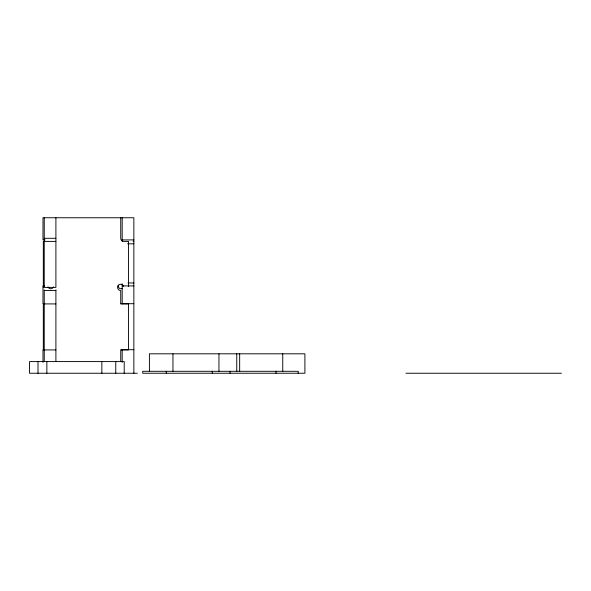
<?xml version="1.0" encoding="UTF-8"?>
<svg xmlns="http://www.w3.org/2000/svg" width="591" height="591" viewBox="0 0 591 591"><rect width="100%" height="100%" fill="white"/><g stroke="black" fill="none" stroke-linecap="round" stroke-linejoin="round"><path stroke-width="0.89" d="M44.244 238.299L55.901 238.299M44.968 239.909L42.988 239.909L42.988 217.754L133.854 217.754L133.854 373.246M122.189 239.909L133.854 239.909M55.901 241.401L43.32 241.401L43.32 287.403M133.123 241.401L133.854 241.401M127.575 243.795L133.854 243.795M128.018 282.986L133.854 282.986M44.606 285.904L42.988 285.904L42.988 303.7L44.717 303.7M122.189 285.904L133.854 285.904M44.244 290.543L55.901 290.543M121.059 303.7L133.854 303.7M55.901 303.922L43.32 303.922L43.32 349.924L55.901 349.924M44.717 349.695L42.988 349.695L42.988 362.372M121.059 349.695L133.854 349.695M137.297 373.246L29.55 373.246L29.55 361.581L124.213 361.581L124.213 373.246M405.965 373.246L561.45 373.246M298.204 373.246L298.204 371.303L142.712 371.303L142.712 373.246L304.897 373.246L304.897 353.81L149.412 353.81L149.412 371.473M282.749 353.81L282.749 371.473M276.049 371.303L276.049 373.246M239.665 353.81L239.665 371.473M236.755 353.81L236.755 371.473M230.054 371.303L230.054 373.246M218.951 353.81L218.951 371.473M212.258 371.303L212.258 373.246M172.956 353.81L172.956 371.473M166.263 371.303L166.263 373.246M128.506 286.48L128.506 241.401L123.837 241.401A3.11 3.11 0 0 1 120.734 238.299L120.734 217.754M122.189 217.754L122.189 241.342M122.189 283.724L122.189 303.7M122.189 349.695L122.189 362.372M120.734 361.581L120.734 349.924L128.506 349.924L128.506 303.922L120.734 303.922L120.734 290.543A3.14 3.14 0 0 1 117.616 287.78A3.14 3.14 0 0 1 119.98 284.352A3.14 3.14 0 0 1 123.667 286.288M115.755 361.581L115.755 373.246M101.851 361.581L101.851 373.246M55.901 217.754L55.901 287.403L44.244 287.403L44.244 217.754M55.901 289.871L55.901 361.581M46.859 361.581L46.859 373.246M44.244 289.871L44.244 361.581M38.009 361.581L38.009 373.246M53.5 286.894A2.918 2.918 0 0 1 48.034 286.938M122.544 288.408A2.918 2.918 0 0 1 118.237 285.18"/></g></svg>
